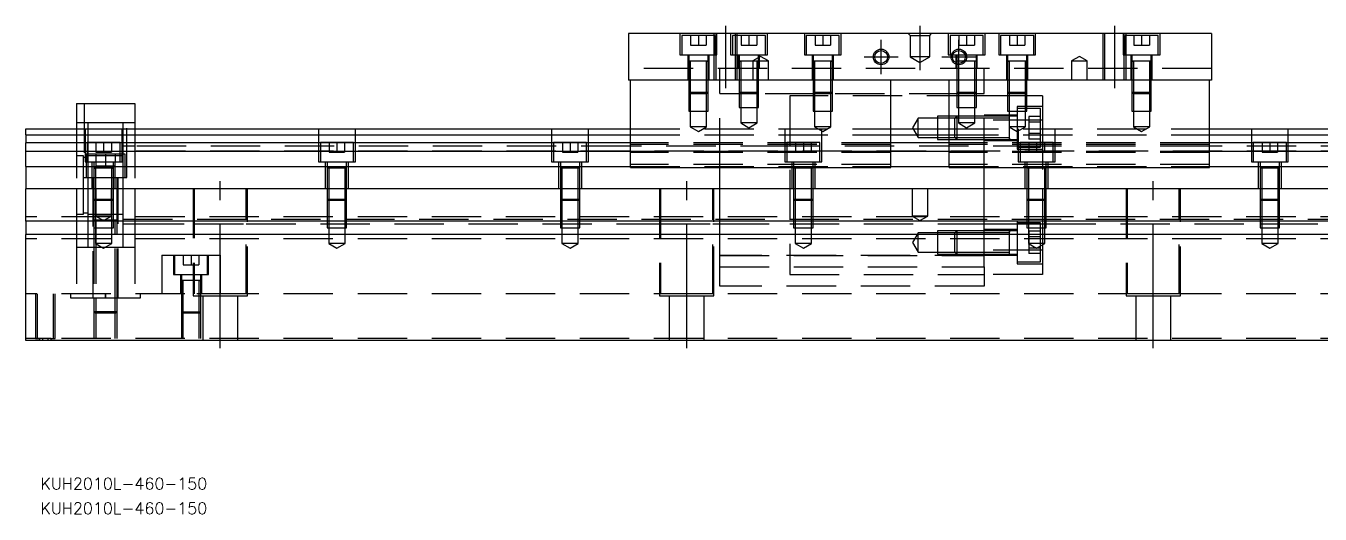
# Model space of a CAD drawing. Extents: x -20 to 686, y -282 to 102.
# Drawn here: x 0 to 332.9, y -281.7 to -156 of the extents above; entities that cross this region are included whole.
import ezdxf

# ---------------------------------------------------------------- set-up
doc = ezdxf.new("R2010")
doc.units = 0
doc.linetypes.add('CENTER', pattern=[50.8, 31.75, -6.35, 6.35, -6.35])
doc.linetypes.add('DASHED', pattern=[19.05, 12.7, -6.35])
doc.layers.get('0').update_dxf_attribs({"linetype": 'CONTINUOUS'})
doc.layers.add('CENTER', color=1, linetype='CENTER')
doc.styles.get("Standard").update_dxf_attribs({"font": 'txt.shx', "height": 3, "bigfont": 'bigfont.shx'})

# ---------------------------------------------------------------- blocks, each defined once
blk = doc.blocks.new('*U2')
at = {"color": 7, "linetype": 'CONTINUOUS'}
blk.add_text('KUH2010L-460-150', height=3, dxfattribs=at).set_placement((3.73, -281.74))
blk = doc.blocks.new('*U3')
at = {"color": 7, "linetype": 'CONTINUOUS'}
blk.add_text('KUH2010L-460-150', height=3, dxfattribs=at).set_placement((3.73, -275.4))

msp = doc.modelspace()

# ---------------------------------------------------------------- linework, layer by layer
at = {"color": 7, "linetype": 'CONTINUOUS'}
for p, q in [((305, -158.03), (155, -158.03)), ((155, -158.03), (155, -170.03)), ((305, -158.03), (305, -170.03)), ((239.9, -165.13), (239.9, -165.676966)), ((239.9, -165.676966), (239.9, -166.027498)), ((241.67033, -165.13), (241.229838, -165.13)), ((305, -170.03), (155, -170.03)), ((155.5, -192.53), (155.5, -170.03)), ((222.5, -192.53), (222.5, -170.03)), ((237.5, -192.53), (237.5, -170.03)), ((304.5, -192.53), (304.5, -170.03)), ((13, -176.03), (13, -182.53)), ((13, -176.03), (28, -176.03)), ((28, -176.03), (28, -182.53)), ((0, -184.069608), (0, -182.53)), ((0, -182.53), (155.5, -182.53)), ((222.5, -182.53), (237.5, -182.53)), ((304.5, -182.53), (460, -182.53)), ((0, -184.069608), (0, -186.15154)), ((0, -184.069608), (155.5, -184.069608)), ((155.5, -186.15154), (0, -186.15154)), ((0, -188.366666), (0, -186.15154)), ((222.5, -184.069608), (237.5, -184.069608)), ((237.5, -186.15154), (222.5, -186.15154)), ((304.5, -184.069608), (460, -184.069608)), ((460, -186.15154), (304.5, -186.15154)), ((0, -192.211934), (0, -188.366666)), ((155.5, -188.366666), (0, -188.366666)), ((237.5, -188.366666), (222.5, -188.366666)), ((460, -188.366666), (304.5, -188.366666)), ((0, -192.211934), (0, -198.03)), ((0, -192.211934), (155.5, -192.211934)), ((155.5, -192.53), (222.5, -192.53)), ((222.5, -192.211934), (237.5, -192.211934)), ((237.5, -192.53), (304.5, -192.53)), ((304.5, -192.211934), (460, -192.211934)), ((460, -198.03), (0, -198.03)), ((0, -206.33), (0, -198.03)), ((460, -206.33), (0, -206.33)), ((0, -206.33), (0, -209.73)), ((23, -209.73), (23, -206.33)), ((460, -209.73), (0, -209.73)), ((0, -237.03), (0, -209.73)), ((18, -208.03), (18, -209.73)), ((460, -237.03), (0, -237.03))]:
    msp.add_line(p, q, dxfattribs=at)
at = {"color": 3, "linetype": 'DASHED'}
for p, q in [((168.25, -158.03), (168.25, -163.53)), ((177.25, -158.53), (168.75, -158.53)), ((168.75, -158.53), (168.75, -163.53)), ((171, -158.53), (171, -161.03)), ((173, -158.53), (173, -161.03)), ((175, -158.53), (175, -161.03)), ((177.000006, -158.03), (177.000006, -170.03)), ((177.25, -163.53), (177.25, -158.53)), ((177.5, -158.03), (177.5, -170.03)), ((177.75, -163.53), (177.75, -158.03)), ((181.25, -158.03), (181.25, -163.53)), ((182.999994, -158.53), (181.75, -158.53)), ((181.75, -158.53), (181.75, -163.53)), ((182.5, -170.03), (182.5, -158.03)), ((182.999994, -170.03), (182.999994, -158.03)), ((190.25, -158.53), (182.999994, -158.53)), ((184, -158.53), (184, -161.03)), ((186, -158.53), (186, -161.03)), ((188, -158.53), (188, -161.03)), ((190.25, -163.53), (190.25, -158.53)), ((190.75, -163.53), (190.75, -158.03)), ((200.25, -158.03), (200.25, -163.53)), ((209.25, -158.53), (200.75, -158.53)), ((200.75, -158.53), (200.75, -163.53)), ((203, -158.53), (203, -161.03)), ((205, -158.53), (205, -161.03)), ((207, -158.53), (207, -161.03)), ((209.25, -163.53), (209.25, -158.53)), ((209.75, -163.53), (209.75, -158.03)), ((227.5, -158.53), (227, -158.03)), ((227.5, -158.53), (227.5, -164.03)), ((227.5, -158.53), (232.5, -158.53)), ((232.5, -158.53), (233, -158.03)), ((232.5, -164.03), (232.5, -158.53)), ((237.25, -158.03), (237.25, -163.53)), ((246.25, -158.53), (237.75, -158.53)), ((237.75, -158.53), (237.75, -163.53)), ((240, -158.53), (240, -161.03)), ((242, -158.53), (242, -161.03)), ((244, -158.53), (244, -161.03)), ((246.25, -163.53), (246.25, -158.53)), ((246.75, -163.53), (246.75, -158.03)), ((250.25, -158.03), (250.25, -163.53)), ((259.25, -158.53), (250.75, -158.53)), ((250.75, -158.53), (250.75, -163.53)), ((253, -158.53), (253, -161.03)), ((255, -158.53), (255, -161.03)), ((257, -158.53), (257, -161.03)), ((259.25, -163.53), (259.25, -158.53)), ((259.75, -163.53), (259.75, -158.03)), ((277.000006, -158.03), (277.000006, -170.03)), ((277.5, -158.03), (277.5, -170.03)), ((282.25, -158.03), (282.25, -163.53)), ((282.5, -170.03), (282.5, -158.03)), ((291.25, -158.53), (282.75, -158.53)), ((282.75, -158.53), (282.75, -163.53)), ((282.999994, -170.03), (282.999994, -158.03)), ((285, -158.53), (285, -161.03)), ((287, -158.53), (287, -161.03)), ((289, -158.53), (289, -161.03)), ((291.25, -163.53), (291.25, -158.53)), ((291.75, -163.53), (291.75, -158.03)), ((171, -161.03), (173, -161.03)), ((173, -161.03), (175, -161.03)), ((184, -161.03), (186, -161.03)), ((186, -161.03), (188, -161.03)), ((203, -161.03), (205, -161.03)), ((205, -161.03), (207, -161.03)), ((240, -161.03), (242, -161.03)), ((242, -161.03), (244, -161.03)), ((253, -161.03), (255, -161.03)), ((255, -161.03), (257, -161.03)), ((285, -161.03), (287, -161.03)), ((287, -161.03), (289, -161.03)), ((168.25, -163.53), (177.75, -163.53)), ((170.25, -163.53), (170.25, -170.03)), ((170.5, -163.53), (170.5, -165.13)), ((170.5, -165.125), (170.5, -165.13)), ((170.5, -165.13), (170.757448, -165.13)), ((170.757468, -165.13), (170.5, -165.13)), ((170.5, -165.13), (170.5, -165.135)), ((170.5, -165.13), (170.5, -170.02998)), ((175.242552, -165.13), (170.757468, -165.13)), ((170.9, -165.13), (170.9, -170.02998)), ((175.1, -170.02998), (175.1, -165.13)), ((175.5, -165.13), (175.242552, -165.13)), ((175.242602, -165.13), (175.5, -165.13)), ((175.5, -165.13), (175.5, -163.53)), ((175.5, -165.13), (175.5, -165.125)), ((175.5, -165.135), (175.5, -165.13)), ((175.5, -170.02998), (175.5, -165.13)), ((175.75, -170.03), (175.75, -163.53)), ((181.25, -163.53), (190.75, -163.53)), ((183.25, -163.53), (183.25, -167.03)), ((183.5, -163.53), (183.5, -165.13)), ((183.5, -165.125), (183.5, -165.13)), ((183.5, -165.13), (183.757448, -165.13)), ((183.757468, -165.13), (183.5, -165.13)), ((183.5, -165.13), (183.5, -165.135)), ((183.5, -165.13), (183.5, -167.02998)), ((188.5, -165.13), (183.757468, -165.13)), ((183.9, -165.13), (183.9, -167.02998)), ((189, -163.8753), (187, -165.03)), ((187, -165.03), (189, -165.03)), ((187, -165.03), (187, -170.03)), ((188.1, -167.02998), (188.1, -165.13)), ((188.5, -165.13), (188.5, -163.53)), ((188.5, -165.13), (188.5, -165.125)), ((188.5, -165.135), (188.5, -165.13)), ((188.5, -167.02998), (188.5, -165.13)), ((188.75, -167.03), (188.75, -163.53)), ((191, -165.03), (189, -163.8753)), ((189, -165.03), (191, -165.03)), ((191, -170.03), (191, -165.03)), ((200.25, -163.53), (209.75, -163.53)), ((202.25, -163.53), (202.25, -170.03)), ((202.5, -163.53), (202.5, -165.13)), ((202.5, -165.125), (202.5, -165.13)), ((202.5, -165.13), (202.757448, -165.13)), ((202.757468, -165.13), (202.5, -165.13)), ((202.5, -165.13), (202.5, -170.02998)), ((202.5, -165.13), (202.5, -165.135)), ((207.242552, -165.13), (202.757468, -165.13)), ((202.9, -165.13), (202.9, -170.02998)), ((207.1, -170.02998), (207.1, -165.13)), ((207.5, -165.13), (207.242552, -165.13)), ((207.242602, -165.13), (207.5, -165.13)), ((207.5, -165.13), (207.5, -163.53)), ((207.5, -165.13), (207.5, -165.125)), ((207.5, -170.02998), (207.5, -165.13)), ((207.5, -165.135), (207.5, -165.13)), ((207.75, -170.03), (207.75, -163.53)), ((232.5, -164.03), (227.5, -164.03)), ((227.5, -164.03), (230, -165.473376)), ((230, -165.473376), (232.5, -164.03)), ((237.25, -163.53), (246.75, -163.53)), ((239.25, -163.53), (239.25, -167.03)), ((239.5, -163.53), (239.5, -165.13)), ((239.5, -165.125), (239.5, -165.13)), ((239.757468, -165.13), (239.5, -165.13)), ((239.5, -165.13), (239.5, -165.135)), ((239.5, -165.13), (239.5, -165.602418)), ((239.5, -165.602418), (239.5, -165.966492)), ((239.5, -165.966492), (239.5, -167.02998)), ((241.229562, -165.13), (239.757468, -165.13)), ((239.9, -166.027498), (239.9, -167.02998)), ((241.669968, -165.13), (241.229562, -165.13)), ((244.242552, -165.13), (241.669968, -165.13)), ((244.1, -167.02998), (244.1, -165.13)), ((244.5, -165.13), (244.242552, -165.13)), ((244.5, -165.13), (244.5, -163.53)), ((244.5, -165.13), (244.5, -165.125)), ((244.5, -165.135), (244.5, -165.13)), ((244.5, -167.02998), (244.5, -165.13)), ((244.75, -167.03), (244.75, -163.53)), ((250.25, -163.53), (259.75, -163.53)), ((252.25, -163.53), (252.25, -170.03)), ((252.5, -163.53), (252.5, -165.13)), ((252.5, -165.125), (252.5, -165.13)), ((252.5, -165.13), (252.757448, -165.13)), ((252.757468, -165.13), (252.5, -165.13)), ((252.5, -165.13), (252.5, -165.135)), ((252.5, -165.13), (252.5, -170.02998)), ((257.242552, -165.13), (252.757468, -165.13)), ((252.9, -165.13), (252.9, -170.02998)), ((257.1, -170.02998), (257.1, -165.13)), ((257.5, -165.13), (257.242552, -165.13)), ((257.242602, -165.13), (257.5, -165.13)), ((257.5, -165.13), (257.5, -163.53)), ((257.5, -165.13), (257.5, -165.125)), ((257.5, -165.135), (257.5, -165.13)), ((257.5, -170.02998), (257.5, -165.13)), ((257.75, -170.03), (257.75, -163.53)), ((271, -163.8753), (269, -165.03)), ((269, -165.03), (271, -165.03)), ((269, -165.03), (269, -170.03)), ((273, -165.03), (271, -163.8753)), ((271, -165.03), (273, -165.03)), ((273, -170.03), (273, -165.03)), ((282.25, -163.53), (291.75, -163.53)), ((284.25, -163.53), (284.25, -170.03)), ((284.5, -163.53), (284.5, -165.13)), ((284.5, -165.125), (284.5, -165.13)), ((284.5, -165.13), (284.757448, -165.13)), ((284.757468, -165.13), (284.5, -165.13)), ((284.5, -165.13), (284.5, -165.135)), ((284.5, -165.13), (284.5, -170.02998)), ((289.242552, -165.13), (284.757468, -165.13)), ((284.9, -165.13), (284.9, -170.02998)), ((289.1, -170.02998), (289.1, -165.13)), ((289.5, -165.13), (289.242552, -165.13)), ((289.242602, -165.13), (289.5, -165.13)), ((289.5, -165.13), (289.5, -163.53)), ((289.5, -165.13), (289.5, -165.125)), ((289.5, -165.135), (289.5, -165.13)), ((289.5, -170.02998), (289.5, -165.13)), ((289.75, -170.03), (289.75, -163.53)), ((305, -167.03), (155, -167.03)), ((178.5, -170.03), (178.5, -167.03)), ((183.5, -167.03), (183.5, -173.13)), ((183.500006, -167.03), (183.500006, -173.13)), ((183.9, -167.03), (183.9, -173.53)), ((188.1, -173.53), (188.1, -167.03)), ((188.499994, -173.13), (188.499994, -167.03)), ((188.5, -173.13), (188.5, -167.03)), ((239.5, -167.03), (239.5, -173.13)), ((239.500006, -167.03), (239.500006, -173.13)), ((239.9, -167.03), (239.9, -173.53)), ((244.1, -170.03), (244.1, -167.03)), ((244.499994, -170.03), (244.499994, -167.03)), ((244.5, -170.03), (244.5, -167.03)), ((246.5, -170.03), (246.5, -167.03)), ((170.5, -170.03), (170.5, -173.13)), ((170.500006, -170.03), (170.500006, -173.130006)), ((170.9, -170.03), (170.9, -173.53)), ((175.1, -173.53), (175.1, -170.03)), ((175.499994, -173.130006), (175.499994, -170.03)), ((175.5, -173.13), (175.5, -170.03)), ((178.5, -192.53), (178.5, -170.03)), ((202.5, -170.03), (202.5, -173.13)), ((202.500006, -170.03), (202.500006, -173.130006)), ((202.9, -170.03), (202.9, -173.53)), ((207.1, -173.53), (207.1, -170.03)), ((207.499994, -173.130006), (207.499994, -170.03)), ((207.5, -173.13), (207.5, -170.03)), ((244.1, -173.53), (244.1, -170.03)), ((244.499994, -173.130006), (244.499994, -170.03)), ((244.5, -173.13), (244.5, -170.03)), ((246.5, -192.53), (246.5, -170.03)), ((252.5, -170.03), (252.5, -173.13)), ((252.500006, -170.03), (252.500006, -173.130006)), ((252.9, -170.03), (252.9, -173.53)), ((257.1, -173.53), (257.1, -170.03)), ((257.499994, -173.130006), (257.499994, -170.03)), ((257.5, -173.13), (257.5, -170.03)), ((284.5, -170.03), (284.5, -173.13)), ((284.500006, -170.03), (284.500006, -173.130006)), ((284.9, -170.03), (284.9, -173.53)), ((289.1, -173.53), (289.1, -170.03)), ((289.499994, -173.130006), (289.499994, -170.03)), ((289.5, -173.13), (289.5, -170.03)), ((15, -176.03), (15, -195.03)), ((26, -195.03), (26, -176.03)), ((170.5, -173.13), (175.5, -173.13)), ((170.5, -173.13), (170.9, -173.53)), ((170.500006, -173.13002), (170.500006, -178.03)), ((175.1, -173.53), (170.9, -173.53)), ((170.9, -173.53002), (170.9, -178.03)), ((175.1, -173.53), (175.5, -173.13)), ((175.1, -178.03), (175.1, -173.53002)), ((175.499994, -178.03), (175.499994, -173.13002)), ((183.9, -173.53), (178.5, -173.53)), ((183.5, -173.13), (188.5, -173.13)), ((183.5, -173.13), (183.9, -173.53)), ((183.500006, -173.13002), (183.500006, -177.03)), ((188.1, -173.53), (183.9, -173.53)), ((183.9, -173.53002), (183.9, -177.03)), ((188.1, -173.53), (188.5, -173.13)), ((202.9, -173.53), (188.1, -173.53)), ((188.1, -177.03), (188.1, -173.53002)), ((188.499994, -177.03), (188.499994, -173.13002)), ((196.5, -174.03), (196.5, -220.03)), ((244.499994, -174.03), (196.5, -174.03)), ((202.5, -173.13), (207.5, -173.13)), ((202.5, -173.13), (202.9, -173.53)), ((202.500006, -173.13002), (202.500006, -178.03)), ((207.1, -173.53), (202.9, -173.53)), ((202.9, -173.53002), (202.9, -178.03)), ((207.1, -173.53), (207.5, -173.13)), ((239.9, -173.53), (207.1, -173.53)), ((207.1, -178.03), (207.1, -173.53002)), ((207.499994, -178.03), (207.499994, -173.13002)), ((239.5, -173.13), (244.5, -173.13)), ((239.5, -173.13), (239.9, -173.53)), ((239.500006, -173.13002), (239.500006, -177.03)), ((244.1, -173.53), (239.9, -173.53)), ((239.9, -173.53002), (239.9, -177.03)), ((244.1, -173.53), (244.5, -173.13)), ((246.5, -173.53), (244.1, -173.53)), ((244.1, -177.03), (244.1, -173.53002)), ((244.499994, -177.03), (244.499994, -173.13002)), ((246.5, -174.03), (244.499994, -174.03)), ((252.500006, -174.03), (246.5, -174.03)), ((252.5, -173.13), (257.5, -173.13)), ((252.5, -173.13), (252.9, -173.53)), ((252.500006, -173.13002), (252.500006, -178.03)), ((257.499994, -174.03), (252.500006, -174.03)), ((257.1, -173.53), (252.9, -173.53)), ((252.9, -173.53002), (252.9, -178.03)), ((257.1, -173.53), (257.5, -173.13)), ((257.1, -178.03), (257.1, -173.53002)), ((257.499994, -178.03), (257.499994, -173.13002)), ((261.5, -174.03), (257.499994, -174.03)), ((261.5, -174.03), (261.5, -180.2968)), ((284.5, -173.13), (289.5, -173.13)), ((284.5, -173.13), (284.9, -173.53)), ((284.500006, -173.13002), (284.500006, -178.03)), ((289.1, -173.53), (284.9, -173.53)), ((284.9, -173.53002), (284.9, -178.03)), ((289.1, -173.53), (289.5, -173.13)), ((289.1, -178.03), (289.1, -173.53002)), ((289.499994, -178.03), (289.499994, -173.13002)), ((170.500006, -178.03), (175.499994, -178.03)), ((170.9, -178.03), (170.9, -182.03)), ((175.1, -182.03), (175.1, -178.03)), ((183.500006, -177.03), (188.499994, -177.03)), ((183.9, -177.03), (183.9, -181.03)), ((188.1, -181.03), (188.1, -177.03)), ((202.500006, -178.03), (207.499994, -178.03)), ((202.9, -178.03), (202.9, -182.03)), ((207.1, -182.03), (207.1, -178.03)), ((229.5, -179.78), (228.056624, -182.28)), ((229.5, -184.78), (229.5, -179.78)), ((234.5, -179.78), (229.5, -179.78)), ((234.5, -179.280006), (234.5, -185.279994)), ((239.49998, -179.280006), (234.5, -179.280006)), ((238.99998, -179.78), (234.5, -179.78)), ((239.5, -179.28), (239, -179.78)), ((239, -184.78), (239, -179.78)), ((246.5, -179.78), (239, -179.78)), ((239.5, -179.28), (239.5, -185.28)), ((246.5, -179.28), (239.5, -179.28)), ((246.5, -179.280006), (239.5, -179.280006)), ((239.500006, -177.03), (244.499994, -177.03)), ((239.9, -177.03), (239.9, -181.03)), ((244.1, -181.03), (244.1, -177.03)), ((255, -178.98), (246.5, -178.98)), ((253.005, -179.28), (246.50002, -179.28)), ((253, -179.78), (246.50002, -179.78)), ((252.500006, -178.03), (257.499994, -178.03)), ((252.9, -178.03), (252.9, -182.03)), ((255, -179.28), (252.995, -179.28)), ((253, -179.78), (253, -179.279994)), ((253, -182.28), (253, -179.279994)), ((253, -185.280006), (253, -179.279994)), ((253, -184.78), (253, -179.78)), ((255, -176.78), (255, -187.78)), ((261.5, -176.78), (255, -176.78)), ((257.499994, -177.28), (255, -177.28)), ((257.1, -182.03), (257.1, -178.03)), ((261, -177.28), (257.499994, -177.28)), ((258, -179.393248), (258, -180.836624)), ((261, -179.393248), (258, -179.393248)), ((261, -187.28), (261, -177.28)), ((284.500006, -178.03), (289.499994, -178.03)), ((284.9, -178.03), (284.9, -182.03)), ((289.1, -182.03), (289.1, -178.03)), ((16, -181.03), (13, -181.03)), ((13, -182.53), (13, -198.03)), ((15.25, -182.53), (15.25, -191.03)), ((16, -182.53), (16, -181.03)), ((25, -181.03), (16, -181.03)), ((16, -186.03), (16, -182.53)), ((24.75, -191.03), (24.75, -182.53)), ((25, -182.53), (25, -181.03)), ((28, -181.03), (25, -181.03)), ((25, -189.03), (25, -182.53)), ((28, -182.53), (28, -198.03)), ((75.25, -182.53), (75.25, -191.03)), ((84.75, -191.03), (84.75, -182.53)), ((135.25, -182.53), (135.25, -191.03)), ((144.75, -191.03), (144.75, -182.53)), ((155.5, -182.53), (222.5, -182.53)), ((175.1, -182.03), (170.9, -182.03)), ((170.9, -182.03), (173, -183.242436)), ((173, -183.242436), (175.1, -182.03)), ((188.1, -181.03), (183.9, -181.03)), ((183.9, -181.03), (186, -182.242436)), ((186, -182.242436), (188.1, -181.03)), ((195.25, -182.53), (195.25, -191.03)), ((207.1, -182.03), (202.9, -182.03)), ((202.9, -182.03), (205, -183.242436)), ((204.75, -191.03), (204.75, -182.53)), ((205, -183.242436), (207.1, -182.03)), ((228.056624, -182.28), (229.5, -184.78)), ((237.5, -182.53), (304.5, -182.53)), ((244.1, -181.03), (239.9, -181.03)), ((239.9, -181.03), (242, -182.242436)), ((242, -182.242436), (244.1, -181.03)), ((261.5, -180.2968), (246.5, -180.2968)), ((257.1, -182.03), (252.9, -182.03)), ((252.9, -182.03), (255, -183.242436)), ((253, -184.930204), (253, -182.031394)), ((255, -183.242436), (257.1, -182.03)), ((255.25, -182.53), (255.25, -191.03)), ((261, -180.836624), (258, -180.836624)), ((258, -180.836624), (258, -183.723376)), ((261.5, -180.2968), (261.5, -198.03)), ((264.75, -191.03), (264.75, -182.53)), ((289.1, -182.03), (284.9, -182.03)), ((284.9, -182.03), (287, -183.242436)), ((287, -183.242436), (289.1, -182.03)), ((315.25, -182.53), (315.25, -191.03)), ((324.75, -191.03), (324.75, -182.53)), ((24.25, -186.03), (15.75, -186.03)), ((15.75, -186.03), (15.75, -191.03)), ((16, -189.03), (16, -186.03)), ((18, -186.03), (18, -188.53)), ((20, -186.03), (20, -188.53)), ((22, -186.03), (22, -188.53)), ((24.25, -191.03), (24.25, -186.03)), ((84.25, -186.03), (75.75, -186.03)), ((75.75, -186.03), (75.75, -191.03)), ((78, -186.03), (78, -188.53)), ((80, -186.03), (80, -188.53)), ((82, -186.03), (82, -188.53)), ((84.25, -191.03), (84.25, -186.03)), ((144.25, -186.03), (135.75, -186.03)), ((135.75, -186.03), (135.75, -191.03)), ((138, -186.03), (138, -188.53)), ((140, -186.03), (140, -188.53)), ((142, -186.03), (142, -188.53)), ((144.25, -191.03), (144.25, -186.03)), ((155.5, -184.069608), (222.5, -184.069608)), ((222.5, -186.15154), (155.5, -186.15154)), ((204.25, -186.03), (195.75, -186.03)), ((195.75, -186.03), (195.75, -191.03)), ((198, -186.03), (198, -188.53)), ((200, -186.03), (200, -188.53)), ((202, -186.03), (202, -188.53)), ((204.25, -191.03), (204.25, -186.03)), ((229.5, -184.78), (234.5, -184.78)), ((234.5, -184.78), (238.99998, -184.78)), ((234.5, -185.279994), (239.49998, -185.279994)), ((237.5, -184.069608), (304.5, -184.069608)), ((304.5, -186.15154), (237.5, -186.15154)), ((239, -184.78), (239.5, -185.28)), ((239, -184.78), (246.5, -184.78)), ((239.5, -185.279994), (246.5, -185.279994)), ((239.5, -185.28), (246.5, -185.28)), ((246.5, -185.58), (255, -185.58)), ((246.50002, -184.78), (253, -184.78)), ((246.50002, -185.28), (253.005, -185.28)), ((252.995, -185.28), (255, -185.28)), ((253, -185.280006), (253, -184.78)), ((253, -185.28), (253, -184.930204)), ((253, -184.930204), (253, -185.28)), ((264.25, -186.03), (255.75, -186.03)), ((255.75, -186.03), (255.75, -191.03)), ((261, -183.723376), (258, -183.723376)), ((258, -183.723376), (258, -185.166752)), ((261, -185.166752), (258, -185.166752)), ((258, -186.03), (258, -188.53)), ((260, -186.03), (260, -188.53)), ((262, -186.03), (262, -188.53)), ((264.25, -191.03), (264.25, -186.03)), ((324.25, -186.03), (315.75, -186.03)), ((315.75, -186.03), (315.75, -191.03)), ((318, -186.03), (318, -188.53)), ((320, -186.03), (320, -188.53)), ((322, -186.03), (322, -188.53)), ((324.25, -191.03), (324.25, -186.03)), ((14.85, -189.53), (13, -189.53)), ((14.85, -197.03), (14.85, -189.53)), ((15.75, -189.03), (15.5, -189.03)), ((15.5, -189.03), (15.5, -195.03)), ((24.25, -189.03), (15.75, -189.03)), ((16, -191.03), (16, -189.03)), ((24.25, -189.53), (16, -189.53)), ((18, -188.53), (20, -188.53)), ((18, -189.03), (18, -192.03)), ((20, -188.53), (22, -188.53)), ((20.5, -189.03), (20.5, -192.03)), ((23, -189.03), (23, -191.03)), ((25.5, -189.03), (24.25, -189.03)), ((25, -189.53), (24.25, -189.53)), ((28, -187.03), (25, -187.03)), ((403, -188.28), (25, -188.28)), ((25, -195.03), (25, -189.03)), ((25.5, -195.03), (25.5, -189.03)), ((155.5, -187.03), (28, -187.03)), ((78, -188.53), (80, -188.53)), ((80, -188.53), (82, -188.53)), ((138, -188.53), (140, -188.53)), ((140, -188.53), (142, -188.53)), ((222.5, -186.55668), (155.5, -186.55668)), ((196.49998, -187.03), (155.5, -187.03)), ((222.5, -188.366666), (155.5, -188.366666)), ((222.5, -188.61), (155.5, -188.61)), ((261.5, -187.03), (196.5, -187.03)), ((198, -188.53), (200, -188.53)), ((200, -188.53), (202, -188.53)), ((304.5, -186.55668), (237.5, -186.55668)), ((304.5, -188.366666), (237.5, -188.366666)), ((304.5, -188.61), (237.5, -188.61)), ((255, -187.28), (261, -187.28)), ((255, -187.78), (261.5, -187.78)), ((258, -188.53), (260, -188.53)), ((260, -188.53), (262, -188.53)), ((304.5, -187.03), (261.50002, -187.03)), ((403, -187.03), (304.5, -187.03)), ((318, -188.53), (320, -188.53)), ((320, -188.53), (322, -188.53)), ((15.5, -189.88), (14.85, -189.88)), ((15.25, -191.03), (24.75, -191.03)), ((15.75, -189.88), (15.5, -189.88)), ((16, -189.88), (15.75, -189.88)), ((16, -195.03), (16, -191.03)), ((17, -191.03), (17, -198.03)), ((17.5, -191.03), (17.5, -192.63)), ((17.5, -192.625), (17.5, -192.63)), ((17.5, -192.63), (17.757448, -192.63)), ((17.757468, -192.63), (17.5, -192.63)), ((17.5, -192.63), (17.5, -192.635)), ((17.5, -192.63), (17.5, -198.02998)), ((22.242552, -192.63), (17.757468, -192.63)), ((17.9, -192.63), (17.9, -198.02998)), ((18, -192.03), (20.5, -192.03)), ((20.5, -192.03), (23, -192.03)), ((22.1, -198.02998), (22.1, -192.63)), ((22.5, -192.63), (22.242552, -192.63)), ((22.242602, -192.63), (22.5, -192.63)), ((22.5, -192.63), (22.5, -191.03)), ((22.5, -192.63), (22.5, -192.625)), ((22.5, -192.635), (22.5, -192.63)), ((22.5, -198.02998), (22.5, -192.63)), ((23, -198.03), (23, -191.03)), ((75.25, -191.03), (84.75, -191.03)), ((77, -191.03), (77, -198.03)), ((77.5, -191.03), (77.5, -192.63)), ((77.5, -192.625), (77.5, -192.63)), ((77.757468, -192.63), (77.5, -192.63)), ((77.5, -192.63), (77.5, -198.02998)), ((77.5, -192.63), (77.5, -192.635)), ((82.242552, -192.63), (77.757468, -192.63)), ((77.9, -192.63), (77.9, -198.02998)), ((82.1, -198.02998), (82.1, -192.63)), ((82.5, -192.63), (82.242552, -192.63)), ((82.5, -192.63), (82.5, -191.03)), ((82.5, -192.63), (82.5, -192.625)), ((82.5, -198.02998), (82.5, -192.63)), ((82.5, -192.635), (82.5, -192.63)), ((83, -198.03), (83, -191.03)), ((135.25, -191.03), (144.75, -191.03)), ((137, -191.03), (137, -198.03)), ((137.5, -191.03), (137.5, -192.63)), ((137.5, -192.625), (137.5, -192.63)), ((137.757468, -192.63), (137.5, -192.63)), ((137.5, -192.63), (137.5, -198.02998)), ((137.5, -192.63), (137.5, -192.635)), ((142.242552, -192.63), (137.757468, -192.63)), ((137.9, -192.63), (137.9, -198.02998)), ((142.1, -198.02998), (142.1, -192.63)), ((142.5, -192.63), (142.242552, -192.63)), ((142.5, -192.63), (142.5, -191.03)), ((142.5, -192.63), (142.5, -192.625)), ((142.5, -198.02998), (142.5, -192.63)), ((142.5, -192.635), (142.5, -192.63)), ((143, -198.03), (143, -191.03)), ((222.5, -191.707372), (155.5, -191.707372)), ((155.5, -192.211934), (222.5, -192.211934)), ((178.5, -198.03), (178.5, -192.53)), ((195.25, -191.03), (204.75, -191.03)), ((197, -191.03), (197, -198.03)), ((197.5, -191.03), (197.5, -192.63)), ((197.5, -192.625), (197.5, -192.63)), ((197.757468, -192.63), (197.5, -192.63)), ((197.5, -192.63), (197.5, -198.02998)), ((197.5, -192.63), (197.5, -192.635)), ((202.242552, -192.63), (197.757468, -192.63)), ((197.9, -192.63), (197.9, -198.02998)), ((202.1, -198.02998), (202.1, -192.63)), ((202.5, -192.63), (202.242552, -192.63)), ((202.5, -192.63), (202.5, -191.03)), ((202.5, -192.63), (202.5, -192.625)), ((202.5, -198.02998), (202.5, -192.63)), ((202.5, -192.635), (202.5, -192.63)), ((203, -198.03), (203, -191.03)), ((304.5, -191.707372), (237.5, -191.707372)), ((237.5, -192.211934), (304.5, -192.211934)), ((246.5, -198.03), (246.5, -192.53)), ((255.25, -191.03), (264.75, -191.03)), ((257, -191.03), (257, -198.03)), ((257.5, -191.03), (257.5, -192.63)), ((257.5, -192.625), (257.5, -192.63)), ((257.757468, -192.63), (257.5, -192.63)), ((257.5, -192.63), (257.5, -198.02998)), ((257.5, -192.63), (257.5, -192.635)), ((262.242552, -192.63), (257.757468, -192.63)), ((257.9, -192.63), (257.9, -198.02998)), ((262.1, -198.02998), (262.1, -192.63)), ((262.5, -192.63), (262.242552, -192.63)), ((262.5, -192.63), (262.5, -191.03)), ((262.5, -192.63), (262.5, -192.625)), ((262.5, -198.02998), (262.5, -192.63)), ((262.5, -192.635), (262.5, -192.63)), ((263, -198.03), (263, -191.03)), ((315.25, -191.03), (324.75, -191.03)), ((317, -191.03), (317, -198.03)), ((317.5, -191.03), (317.5, -192.63)), ((317.5, -192.625), (317.5, -192.63)), ((317.757468, -192.63), (317.5, -192.63)), ((317.5, -192.63), (317.5, -198.02998)), ((317.5, -192.63), (317.5, -192.635)), ((322.242552, -192.63), (317.757468, -192.63)), ((317.9, -192.63), (317.9, -198.02998)), ((322.1, -198.02998), (322.1, -192.63)), ((322.5, -192.63), (322.242552, -192.63)), ((322.5, -192.63), (322.5, -191.03)), ((322.5, -192.63), (322.5, -192.625)), ((322.5, -198.02998), (322.5, -192.63)), ((322.5, -192.635), (322.5, -192.63)), ((323, -198.03), (323, -191.03)), ((15, -195.03), (26, -195.03)), ((16, -197.03), (16, -195.03)), ((17.25, -195.03), (17.25, -226.03)), ((23.5, -198.03), (23.5, -195.03)), ((23.75, -226.03), (23.75, -195.03)), ((25, -197.03), (25, -195.03)), ((13, -198.03), (13, -206.33)), ((14.85, -198.03), (14.85, -197.03)), ((14.85, -204.53), (14.85, -198.03)), ((16, -198.03), (16, -197.03)), ((16, -206.33), (16, -198.03)), ((17.5, -198.03), (17.5, -200.63)), ((17.500006, -198.03), (17.500006, -200.630006)), ((17.9, -198.03), (17.9, -201.03)), ((18, -198.03), (18, -205.03)), ((22, -205.03), (22, -198.03)), ((22.1, -201.03), (22.1, -198.03)), ((22.499994, -200.630006), (22.499994, -198.03)), ((22.5, -200.63), (22.5, -198.03)), ((23.5, -206.03), (23.5, -198.03)), ((25, -198.03), (25, -197.03)), ((25, -206.33), (25, -198.03)), ((28, -198.03), (28, -206.33)), ((43, -198.03), (43, -225.53)), ((43.291796, -198.03), (43.291796, -225.03)), ((56.708204, -225.03), (56.708204, -198.03)), ((57, -225.53), (57, -198.03)), ((77.5, -198.03), (77.5, -200.63)), ((77.500006, -198.03), (77.500006, -200.630006)), ((77.9, -198.03), (77.9, -201.03)), ((82.1, -201.03), (82.1, -198.03)), ((82.499994, -200.630006), (82.499994, -198.03)), ((82.5, -200.63), (82.5, -198.03)), ((137.5, -198.03), (137.5, -200.63)), ((137.500006, -198.03), (137.500006, -200.630006)), ((137.9, -198.03), (137.9, -201.03)), ((142.1, -201.03), (142.1, -198.03)), ((142.499994, -200.630006), (142.499994, -198.03)), ((142.5, -200.63), (142.5, -198.03)), ((163, -198.03), (163, -225.53)), ((163.291796, -198.03), (163.291796, -225.03)), ((176.708204, -225.03), (176.708204, -198.03)), ((177, -225.53), (177, -198.03)), ((178.5, -206.33), (178.5, -198.03)), ((197.5, -198.03), (197.5, -200.63)), ((197.500006, -198.03), (197.500006, -200.630006)), ((197.9, -198.03), (197.9, -201.03)), ((202.1, -201.03), (202.1, -198.03)), ((202.499994, -200.630006), (202.499994, -198.03)), ((202.5, -200.63), (202.5, -198.03)), ((228, -198.03), (228, -205.03)), ((232, -205.03), (232, -198.03)), ((246.5, -206.33), (246.5, -198.03)), ((257.5, -198.03), (257.5, -200.63)), ((257.500006, -198.03), (257.500006, -200.630006)), ((257.9, -198.03), (257.9, -201.03)), ((261.5, -198.03), (261.5, -201.03)), ((262.1, -201.03), (262.1, -198.03)), ((262.499994, -200.630006), (262.499994, -198.03)), ((262.5, -200.63), (262.5, -198.03)), ((283, -198.03), (283, -225.53)), ((283.291796, -198.03), (283.291796, -225.03)), ((296.708204, -225.03), (296.708204, -198.03)), ((297, -225.53), (297, -198.03)), ((317.5, -198.03), (317.5, -200.63)), ((317.500006, -198.03), (317.500006, -200.630006)), ((317.9, -198.03), (317.9, -201.03)), ((322.1, -201.03), (322.1, -198.03)), ((322.499994, -200.630006), (322.499994, -198.03)), ((322.5, -200.63), (322.5, -198.03)), ((17.5, -200.63), (22.5, -200.63)), ((17.5, -200.63), (17.9, -201.03)), ((17.500006, -200.63002), (17.500006, -206.33)), ((22.1, -201.03), (17.9, -201.03)), ((17.9, -201.03002), (17.9, -208.03)), ((22.1, -201.03), (22.5, -200.63)), ((22.1, -208.03), (22.1, -201.03002)), ((22.499994, -206.33), (22.499994, -200.63002)), ((77.5, -200.63), (82.5, -200.63)), ((77.5, -200.63), (77.9, -201.03)), ((77.500006, -200.63002), (77.500006, -206.33)), ((82.1, -201.03), (77.9, -201.03)), ((77.9, -201.03002), (77.9, -208.03)), ((82.1, -201.03), (82.5, -200.63)), ((82.1, -208.03), (82.1, -201.03002)), ((82.499994, -206.33), (82.499994, -200.63002)), ((137.5, -200.63), (142.5, -200.63)), ((137.5, -200.63), (137.9, -201.03)), ((137.500006, -200.63002), (137.500006, -206.33)), ((142.1, -201.03), (137.9, -201.03)), ((137.9, -201.03002), (137.9, -208.03)), ((142.1, -201.03), (142.5, -200.63)), ((142.1, -208.03), (142.1, -201.03002)), ((142.499994, -206.33), (142.499994, -200.63002)), ((197.5, -200.63), (202.5, -200.63)), ((197.5, -200.63), (197.9, -201.03)), ((197.500006, -200.63002), (197.500006, -206.33)), ((202.1, -201.03), (197.9, -201.03)), ((197.9, -201.03002), (197.9, -208.03)), ((202.1, -201.03), (202.5, -200.63)), ((202.1, -208.03), (202.1, -201.03002)), ((202.499994, -206.33), (202.499994, -200.63002)), ((257.5, -200.63), (262.5, -200.63)), ((257.5, -200.63), (257.9, -201.03)), ((257.500006, -200.63002), (257.500006, -206.33)), ((262.1, -201.03), (257.9, -201.03)), ((257.9, -201.03002), (257.9, -208.03)), ((261.5, -201.03), (261.5, -206.33)), ((262.1, -201.03), (262.5, -200.63)), ((262.1, -208.03), (262.1, -201.03002)), ((262.499994, -206.33), (262.499994, -200.63002)), ((317.5, -200.63), (322.5, -200.63)), ((317.5, -200.63), (317.9, -201.03)), ((317.500006, -200.63002), (317.500006, -206.33)), ((322.1, -201.03), (317.9, -201.03)), ((317.9, -201.03002), (317.9, -208.03)), ((322.1, -201.03), (322.5, -200.63)), ((322.1, -208.03), (322.1, -201.03002)), ((322.499994, -206.33), (322.499994, -200.63002)), ((460, -205.18), (0, -205.18)), ((13, -204.53), (14.85, -204.53)), ((13, -206.33), (13, -209.73)), ((14.85, -204.18), (16, -204.18)), ((16, -204.53), (17.5, -204.53)), ((16, -209.73), (16, -206.33)), ((23.500006, -206.03), (17.499994, -206.03)), ((22.499994, -206.03), (17.499994, -206.03)), ((17.5, -204.53), (22.499994, -204.53)), ((17.5, -206.03), (17.84965, -206.03)), ((17.849602, -206.03), (17.5, -206.03)), ((17.500006, -206.33), (17.500006, -208.03)), ((22.500266, -206.03), (17.849602, -206.03)), ((22, -205.03), (18, -205.03)), ((18, -205.03), (20, -206.1847)), ((18, -206.03), (18, -206.33)), ((18, -206.33), (18, -208.03)), ((20, -206.1847), (22, -205.03)), ((22.499994, -204.53), (23.5, -204.53)), ((23.500006, -206.03), (22.499994, -206.03)), ((22.499994, -208.03), (22.499994, -206.33)), ((23.15035, -206.03), (22.500266, -206.03)), ((23, -206.33), (23, -206.03)), ((23.150204, -206.03), (23.5, -206.03)), ((23.5, -206.03), (23.15035, -206.03)), ((23.5, -204.53), (25, -204.53)), ((23.5, -206.03), (23.5, -206.025)), ((23.5, -206.035), (23.5, -206.03)), ((23.5, -206.33), (23.5, -206.03)), ((23.5, -209.73), (23.5, -206.33)), ((25, -205.78), (403, -205.78)), ((25, -209.73), (25, -206.33)), ((28, -206.33), (28, -209.73)), ((77.500006, -206.33), (77.500006, -208.03)), ((82.499994, -208.03), (82.499994, -206.33)), ((137.500006, -206.33), (137.500006, -208.03)), ((142.499994, -208.03), (142.499994, -206.33)), ((178.5, -209.73), (178.5, -206.33)), ((197.500006, -206.33), (197.500006, -208.03)), ((202.499994, -208.03), (202.499994, -206.33)), ((232, -205.03), (228, -205.03)), ((228, -205.03), (230, -206.1847)), ((230, -206.1847), (232, -205.03)), ((246.5, -209.73), (246.5, -206.33)), ((255, -206.28), (255, -217.28)), ((261.5, -206.28), (255, -206.28)), ((257.500006, -206.33), (257.500006, -208.03)), ((261.5, -206.33), (261.5, -208.03)), ((262.499994, -208.03), (262.499994, -206.33)), ((317.500006, -206.33), (317.500006, -208.03)), ((322.499994, -208.03), (322.499994, -206.33)), ((13, -209.73), (13, -226.03)), ((16, -213.03), (16, -209.73)), ((17.5, -208.03002), (17.5, -209.73)), ((17.5, -209.73), (17.5, -226.02998)), ((17.500006, -208.03), (22.499994, -208.03)), ((17.9, -208.03), (17.9, -212.03)), ((18, -209.73), (18, -226.02998)), ((22.1, -212.03), (22.1, -208.03)), ((23, -226.02998), (23, -209.73)), ((23.5, -226.02998), (23.5, -209.73)), ((25, -207.03), (28, -207.03)), ((25, -213.03), (25, -209.73)), ((28, -207.03), (43.291796, -207.03)), ((28, -209.73), (28, -226.03)), ((43.291796, -207.03), (56.708204, -207.03)), ((56.708204, -207.03), (163.291796, -207.03)), ((77.500006, -207.03), (82.499994, -207.03)), ((77.500006, -208.03), (82.499994, -208.03)), ((77.9, -208.03), (77.9, -212.03)), ((82.1, -212.03), (82.1, -208.03)), ((137.500006, -207.03), (142.499994, -207.03)), ((137.500006, -208.03), (142.499994, -208.03)), ((137.9, -208.03), (137.9, -212.03)), ((142.1, -212.03), (142.1, -208.03)), ((163.291796, -207.03), (176.708204, -207.03)), ((176.708204, -207.03), (178.5, -207.03)), ((178.5, -207.03), (196.49998, -207.03)), ((178.5, -218.03), (178.5, -209.73)), ((196.5, -207.029994), (246.5, -207.029994)), ((196.5, -207.03), (246.5, -207.03)), ((197.500006, -207.03), (202.499994, -207.03)), ((197.500006, -208.03), (202.499994, -208.03)), ((197.9, -208.03), (197.9, -212.03)), ((202.1, -212.03), (202.1, -208.03)), ((229.5, -209.28), (228.056624, -211.78)), ((229.5, -214.28), (229.5, -209.28)), ((234.5, -209.28), (229.5, -209.28)), ((234.5, -208.780006), (234.5, -214.779994)), ((239.49998, -208.780006), (234.5, -208.780006)), ((238.99998, -209.28), (234.5, -209.28)), ((239.5, -208.78), (239, -209.28)), ((239, -214.28), (239, -209.28)), ((246.5, -209.28), (239, -209.28)), ((239.5, -208.78), (239.5, -214.78)), ((246.5, -208.78), (239.5, -208.78)), ((246.5, -208.780006), (239.5, -208.780006)), ((246.5, -207.029994), (255, -207.029994)), ((246.5, -207.03), (255, -207.03)), ((255, -208.48), (246.5, -208.48)), ((246.5, -218.03), (246.5, -209.73)), ((253.005, -208.78), (246.50002, -208.78)), ((253, -209.28), (246.50002, -209.28)), ((255, -208.78), (252.995, -208.78)), ((253, -208.78), (253, -209.12965)), ((253, -209.129602), (253, -208.78)), ((253, -208.78), (253, -209.12965)), ((253, -209.129602), (253, -208.78)), ((253, -209.72965), (253, -209.129602)), ((253, -209.73), (253, -209.28)), ((253, -211.61996), (253, -209.72965)), ((257.500006, -206.78), (255, -206.78)), ((255, -207.029994), (257.500006, -207.029994)), ((255, -207.03), (257.500006, -207.03)), ((261, -206.78), (257.500006, -206.78)), ((257.500006, -207.029994), (261, -207.029994)), ((257.500006, -207.03), (261, -207.03)), ((257.500006, -207.03), (262.499994, -207.03)), ((257.500006, -208.03), (262.499994, -208.03)), ((257.9, -208.03), (257.9, -212.03)), ((258, -208.893248), (258, -210.336624)), ((261, -208.893248), (258, -208.893248)), ((261, -208.03), (261, -206.78)), ((261, -207.029994), (261.5, -207.029994)), ((261, -207.03), (261.5, -207.03)), ((261, -209.73), (261, -208.03)), ((261, -216.78), (261, -209.73)), ((261.5, -208.03), (261.5, -209.73)), ((261.5, -209.73), (261.5, -213.7632)), ((261.50002, -207.03), (262.499994, -207.03)), ((262.1, -212.03), (262.1, -208.03)), ((262.499994, -207.03), (403.005, -207.03)), ((317.500006, -207.03), (322.499994, -207.03)), ((317.500006, -208.03), (322.499994, -208.03)), ((317.9, -208.03), (317.9, -212.03)), ((322.1, -212.03), (322.1, -208.03)), ((460, -210.88), (0, -210.88)), ((13, -213.03), (16, -213.03)), ((16, -213.03), (17.5, -213.03)), ((17.5, -213.03), (18, -213.03)), ((22.1, -212.03), (17.9, -212.03)), ((17.9, -212.03), (20, -213.242436)), ((18, -213.03), (23, -213.03)), ((20, -213.242436), (22.1, -212.03)), ((23, -213.03), (23.5, -213.03)), ((23.5, -213.03), (25, -213.03)), ((25, -213.03), (28, -213.03)), ((82.1, -212.03), (77.9, -212.03)), ((77.9, -212.03), (80, -213.242436)), ((80, -213.242436), (82.1, -212.03)), ((142.1, -212.03), (137.9, -212.03)), ((137.9, -212.03), (140, -213.242436)), ((140, -213.242436), (142.1, -212.03)), ((202.1, -212.03), (197.9, -212.03)), ((197.9, -212.03), (200, -213.242436)), ((200, -213.242436), (202.1, -212.03)), ((228.056624, -211.78), (229.5, -214.28)), ((253, -214.430204), (253, -211.61996)), ((262.1, -212.03), (257.9, -212.03)), ((257.9, -212.03), (260, -213.242436)), ((261, -210.336624), (258, -210.336624)), ((258, -210.336624), (258, -213.223376)), ((260, -213.242436), (262.1, -212.03)), ((322.1, -212.03), (317.9, -212.03)), ((317.9, -212.03), (320, -213.242436)), ((320, -213.242436), (322.1, -212.03)), ((35, -215.03), (43.291796, -215.03)), ((35, -215.03), (35, -225.03)), ((38, -215.03), (38, -220.03)), ((38.25, -215.03), (38.25, -220.03)), ((40.5, -215.03), (40.5, -217.53)), ((42.5, -215.03), (42.5, -217.53)), ((43.291796, -215.03), (50, -215.03)), ((44.5, -215.03), (44.5, -217.53)), ((46.75, -220.03), (46.75, -215.03)), ((47, -220.03), (47, -215.03)), ((50, -215.03), (50, -225.03)), ((178.5, -215.120052), (246.5, -215.120052)), ((246.5, -215.120052), (178.5, -215.120052)), ((229.5, -214.28), (234.5, -214.28)), ((234.5, -214.28), (238.99998, -214.28)), ((234.5, -214.779994), (239.49998, -214.779994)), ((239, -214.28), (246.5, -214.28)), ((239, -214.28), (239.5, -214.78)), ((239.5, -214.779994), (246.5, -214.779994)), ((239.5, -214.78), (246.5, -214.78)), ((261.5, -213.7632), (246.5, -213.7632)), ((246.5, -215.08), (255, -215.08)), ((246.50002, -214.28), (253, -214.28)), ((246.50002, -214.78), (253, -214.78)), ((252.995, -214.78), (253, -214.78)), ((253, -214.780006), (253, -214.28)), ((253, -214.78), (253, -214.430204)), ((253, -214.78), (255, -214.78)), ((253, -214.78), (253.005, -214.78)), ((261, -213.223376), (258, -213.223376)), ((258, -213.223376), (258, -214.666752)), ((261, -214.666752), (258, -214.666752)), ((261.5, -213.7632), (261.5, -220.03)), ((40.5, -217.53), (42.5, -217.53)), ((42.5, -217.53), (44.5, -217.53)), ((178.5, -218.03), (246.5, -218.03)), ((178.5, -223.03), (178.5, -218.03)), ((246.5, -218.03), (246.5, -223.03)), ((255, -216.78), (261, -216.78)), ((255, -217.28), (261.5, -217.28)), ((38, -220.03), (47, -220.03)), ((39.75, -220.03), (39.75, -225.03)), ((40, -220.03), (40, -221.635)), ((40, -221.625), (40, -225.02998)), ((40, -221.63), (40.257448, -221.63)), ((40.257468, -221.63), (40, -221.63)), ((44.742552, -221.63), (40.257468, -221.63)), ((40.4, -221.63), (40.4, -225.02998)), ((44.6, -225.02998), (44.6, -221.63)), ((45, -221.63), (44.742552, -221.63)), ((44.742602, -221.63), (45, -221.63)), ((45, -221.635), (45, -220.03)), ((45, -225.02998), (45, -221.625)), ((45.25, -225.03), (45.25, -220.03)), ((246.5, -223.03), (178.5, -223.03)), ((196.5, -220.03), (246.5, -220.03)), ((261.5, -220.03), (246.5, -220.03)), ((460, -225.03), (0, -225.03)), ((2.500006, -225.03), (2.500006, -236.53)), ((2.9, -225.03), (2.9, -236.53)), ((7.1, -236.53), (7.1, -225.03)), ((7.499994, -236.53), (7.499994, -225.03)), ((11.5, -225.03), (11.5, -226.03)), ((11.5, -226.03), (20.5, -226.03)), ((17.5, -226.03), (17.5, -229.53)), ((17.500006, -226.03), (17.500006, -229.530006)), ((18, -226.03), (18, -230.03)), ((20.5, -225.03), (20.5, -226.03)), ((20.5, -226.03), (20.5, -225.03)), ((20.5, -226.03), (29.5, -226.03)), ((23, -230.03), (23, -226.03)), ((23.499994, -229.530006), (23.499994, -226.03)), ((23.5, -229.53), (23.5, -226.03)), ((29.5, -226.03), (29.5, -225.03)), ((40, -225.03), (40, -229.63)), ((40.000006, -225.03), (40.000006, -229.630006)), ((40.4, -225.03), (40.4, -230.03)), ((43, -225.53), (50, -225.53)), ((56.708204, -225.03), (43.291796, -225.03)), ((44.6, -230.03), (44.6, -225.03)), ((44.999994, -229.630006), (44.999994, -225.03)), ((45, -229.63), (45, -225.03)), ((45.5, -225.53), (45.5, -237.03)), ((50, -225.53), (57, -225.53)), ((54.5, -237.03), (54.5, -225.53)), ((163, -225.53), (170, -225.53)), ((176.708204, -225.03), (163.291796, -225.03)), ((165.5, -225.53), (165.5, -237.03)), ((170, -225.53), (177, -225.53)), ((174.5, -237.03), (174.5, -225.53)), ((283, -225.53), (290, -225.53)), ((296.708204, -225.03), (283.291796, -225.03)), ((285.5, -225.53), (285.5, -237.03)), ((290, -225.53), (297, -225.53)), ((294.5, -237.03), (294.5, -225.53)), ((17.5, -229.53), (23.5, -229.53)), ((17.5, -229.53), (18, -230.03)), ((17.500006, -229.53002), (17.500006, -236.53)), ((23, -230.03), (23.5, -229.53)), ((23.499994, -236.53), (23.499994, -229.53002)), ((40, -229.63), (45, -229.63)), ((40, -229.63), (40.4, -230.03)), ((40.000006, -229.63002), (40.000006, -236.53)), ((44.6, -230.03), (45, -229.63)), ((44.999994, -236.53), (44.999994, -229.63002)), ((23, -230.03), (18, -230.03)), ((18, -230.03002), (18, -236.53)), ((23, -236.53), (23, -230.03002)), ((44.6, -230.03), (40.4, -230.03)), ((40.4, -230.03002), (40.4, -236.53)), ((44.6, -236.53), (44.6, -230.03002)), ((3.500008, -236.53), (0, -236.53)), ((2.500006, -236.53), (3.500008, -236.53)), ((3.500008, -236.53), (3.500008, -237.03)), ((4.359688, -236.53), (3.500008, -236.53)), ((5.640312, -236.53), (4.359688, -236.53)), ((4.359688, -237.03), (4.359688, -236.53)), ((5.640312, -236.53), (5.640312, -237.03)), ((6.499992, -236.53), (5.640312, -236.53)), ((6.499992, -237.03), (6.499992, -236.53)), ((6.499992, -236.53), (7.499994, -236.53)), ((460, -236.53), (6.499992, -236.53))]:
    msp.add_line(p, q, dxfattribs=at)
at = {"color": 3, "linetype": 'CONTINUOUS'}
for centre in [(220, -164.03), (240, -164.03)]:
    msp.add_circle(centre, 2, dxfattribs=at)
at = {"color": 7, "linetype": 'CONTINUOUS'}
for centre in [(220, -164.03), (240, -164.03)]:
    msp.add_circle(centre, 1.65, dxfattribs=at)
at = {"layer": 'CENTER', "color": 1, "linetype": 'CENTER'}
for p, q in [((180, -156.03), (180, -172.03)), ((230, -156.03), (230, -167.473376)), ((280, -156.03), (280, -172.03)), ((220, -168.43), (220, -159.63)), ((240, -168.43), (240, -159.63)), ((215.6, -164.03), (224.4, -164.03)), ((235.6, -164.03), (244.4, -164.03)), ((50, -239.03), (50, -196.03)), ((170, -239.03), (170, -196.03)), ((290, -239.03), (290, -196.03))]:
    msp.add_line(p, q, dxfattribs=at)

# ---------------------------------------------------------------- block references
at = {"color": 7, "linetype": 'CONTINUOUS'}
for name in ['*U3', '*U2']:
    msp.add_blockref(name, (0, 0), dxfattribs=at)

doc.saveas('drawing.dxf')
